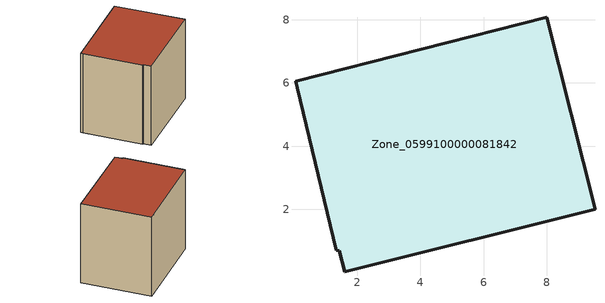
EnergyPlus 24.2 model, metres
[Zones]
Zone_0599100000081842
 floor ground (C_G): 0.1,5.85 0.05,6.05 8,8.08 9.52,2 1.61,0.02 1.44,0.69 1.33,0.7 z0
 wall outside (C_F): 8,8.08 0.05,6.05 0.1,5.85 1.33,0.7 1.44,0.69 1.61,0.02 9.52,2 8,8.08 z0:7.57
 roof outside (C_R): 0.05,6.05 0.1,5.85 1.33,0.7 1.44,0.69 1.61,0.02 9.52,2 8,8.08 z7.57
[BUILDING]
Pand.0599100000081842: North Axis=0; Terrain=City; Loads Convergence Tolerance Value=0.04; Temperature Convergence Tolerance Value=0.4; Solar Distribution=FullExterior; Maximum Number of Warmup Days=25; Minimum Number of Warmup Days=1
[Site:Location]
Rotterdam.The.Hague.AP_ZH_NLD Design_Conditions: Latitude=51.96; Longitude=4.45; Time Zone=1; Elevation=-4.5
[SITE:GROUNDTEMPERATURE:BUILDINGSURFACE]
18, 18, 18, 18, 18, 18, 18, 18, 18, 18, 18, 18
[MATERIAL] Thermal Absorptance=0.9; Solar Absorptance=0.7; Visible Absorptance=0.7
Name | Roughness | Thickness | Conductivity | Density | Specific Heat
G.TC.1946-1964 | MediumSmooth | 0.15 | 1 | 540 | 1210
F.TC.1946-1964 | Rough | 0.3 | 0.857143 | 1920 | 840
R.TC.1946-1964 | MediumRough | 0.2 | 0.235294 | 1500 | 1000
[CONSTRUCTION]
C_G: G.TC.1946-1964
C_F: F.TC.1946-1964
C_R: R.TC.1946-1964
[ZONE]
Zone_0599100000081842: Type=1; Multiplier=1; Ceiling Height=Autocalculate; Volume=Autocalculate; Floor Area=autocalculate; Part of Total Floor Area=Yes
[ZONEINFILTRATION:DESIGNFLOWRATE]
Infil_Zone_0599100000081842: Zone or ZoneList or Space or SpaceList=Zone_0599100000081842; Schedule=AlwaysOn; Design Flow Rate Calculation Method=Flow/Area; Flow Rate per Floor Area=0.003; Constant Term Coefficient=1; Temperature Term Coefficient=0; Velocity Term Coefficient=0; Velocity Squared Term Coefficient=0
[HVACTEMPLATE:ZONE:IDEALLOADSAIRSYSTEM]
Zone_0599100000081842: Maximum Heating Supply Air Temperature=50; Minimum Cooling Supply Air Temperature=13; Maximum Heating Supply Air Humidity Ratio=0.0156; Minimum Cooling Supply Air Humidity Ratio=0.0077; Heating Limit=NoLimit; Cooling Limit=NoLimit; Dehumidification Control Type=ConstantSensibleHeatRatio; Cooling Sensible Heat Ratio=0.7; Dehumidification Setpoint=60; Humidification Control Type=None; Humidification Setpoint=30; Outdoor Air Method=None; Outdoor Air Flow Rate per Person=0.00944; Outdoor Air Flow Rate per Zone Floor Area=0; Outdoor Air Flow Rate per Zone=0; Demand Controlled Ventilation Type=None; Outdoor Air Economizer Type=NoEconomizer; Heat Recovery Type=None; Sensible Heat Recovery Effectiveness=0.7; Latent Heat Recovery Effectiveness=0.65
[ZONECONTROL:THERMOSTAT]
ThermostatControl_Zone_0599100000081842: Zone or ZoneList=Zone_0599100000081842; Control Type Schedule=DualSetpointControlType; Control 1=Thermostat_Zone_0599100000081842; Temperature Difference Between Cutout And Setpoint=0
[THERMOSTATSETPOINT:DUALSETPOINT]
Thermostat_Zone_0599100000081842: Heating Setpoint Temperature Schedule=HeatingSetpoint_Zone_0599100000081842; Cooling Setpoint Temperature Schedule=CoolingSetpoint_Zone_0599100000081842
[SCHEDULE:COMPACT]
HeatingSetpoint_Zone_0599100000081842: Through: 12/31, For: AllDays, Until: 24:00, 21
CoolingSetpoint_Zone_0599100000081842: Through: 12/31, For: AllDays, Until: 24:00, 24
DualSetpointControlType: Through: 12/31, For: AllDays, Until: 24:00, 4
AlwaysOn: Through: 12/31, For: AllDays, Until: 24:00, 1
